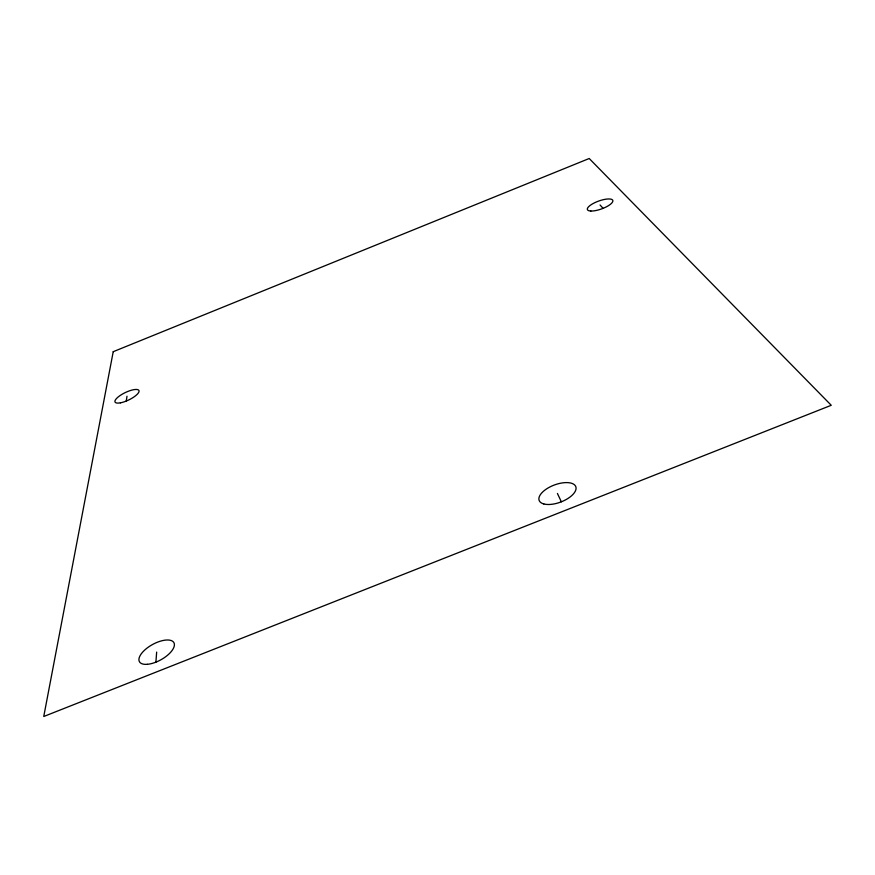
<?xml version="1.0" encoding="UTF-8"?>
<svg xmlns="http://www.w3.org/2000/svg" width="875" height="875" viewBox="0 0 875 875"><rect width="100%" height="100%" fill="white"/><g stroke="black" fill="none" stroke-linecap="round" stroke-linejoin="round"><path stroke-width="1.31" d="M155.903 662.156L156.658 652.083M126.252 401.056L126.995 396.233M600.064 204.98L603.083 208.348M557.408 493.456L561.356 501.802M113.225 351.695L43.75 716.494L831.25 405.289L589.214 158.506L113.225 351.695M147.317 664.311A19.688 8.706 -28.9 0 0 174.398 645.061A19.688 8.706 -28.9 0 0 148.258 647.194A19.688 8.706 -28.9 0 0 147.317 664.311M543.791 503.945A19.567 9.1 -20.6 0 0 575.225 491.334A19.567 9.1 -20.6 0 0 553.383 485.373A19.567 9.1 -20.6 0 0 543.791 503.945M590.888 211.028A13.497 4.189 -19.8 0 0 612.38 202.289A13.497 4.189 -19.8 0 0 597.002 201.698A13.497 4.189 -19.8 0 0 590.888 211.028M120.4 402.839A13.267 4.08 -25.7 0 0 139.059 391.355A13.267 4.08 -25.7 0 0 121.516 394.614A13.267 4.08 -25.7 0 0 120.4 402.839"/></g></svg>
